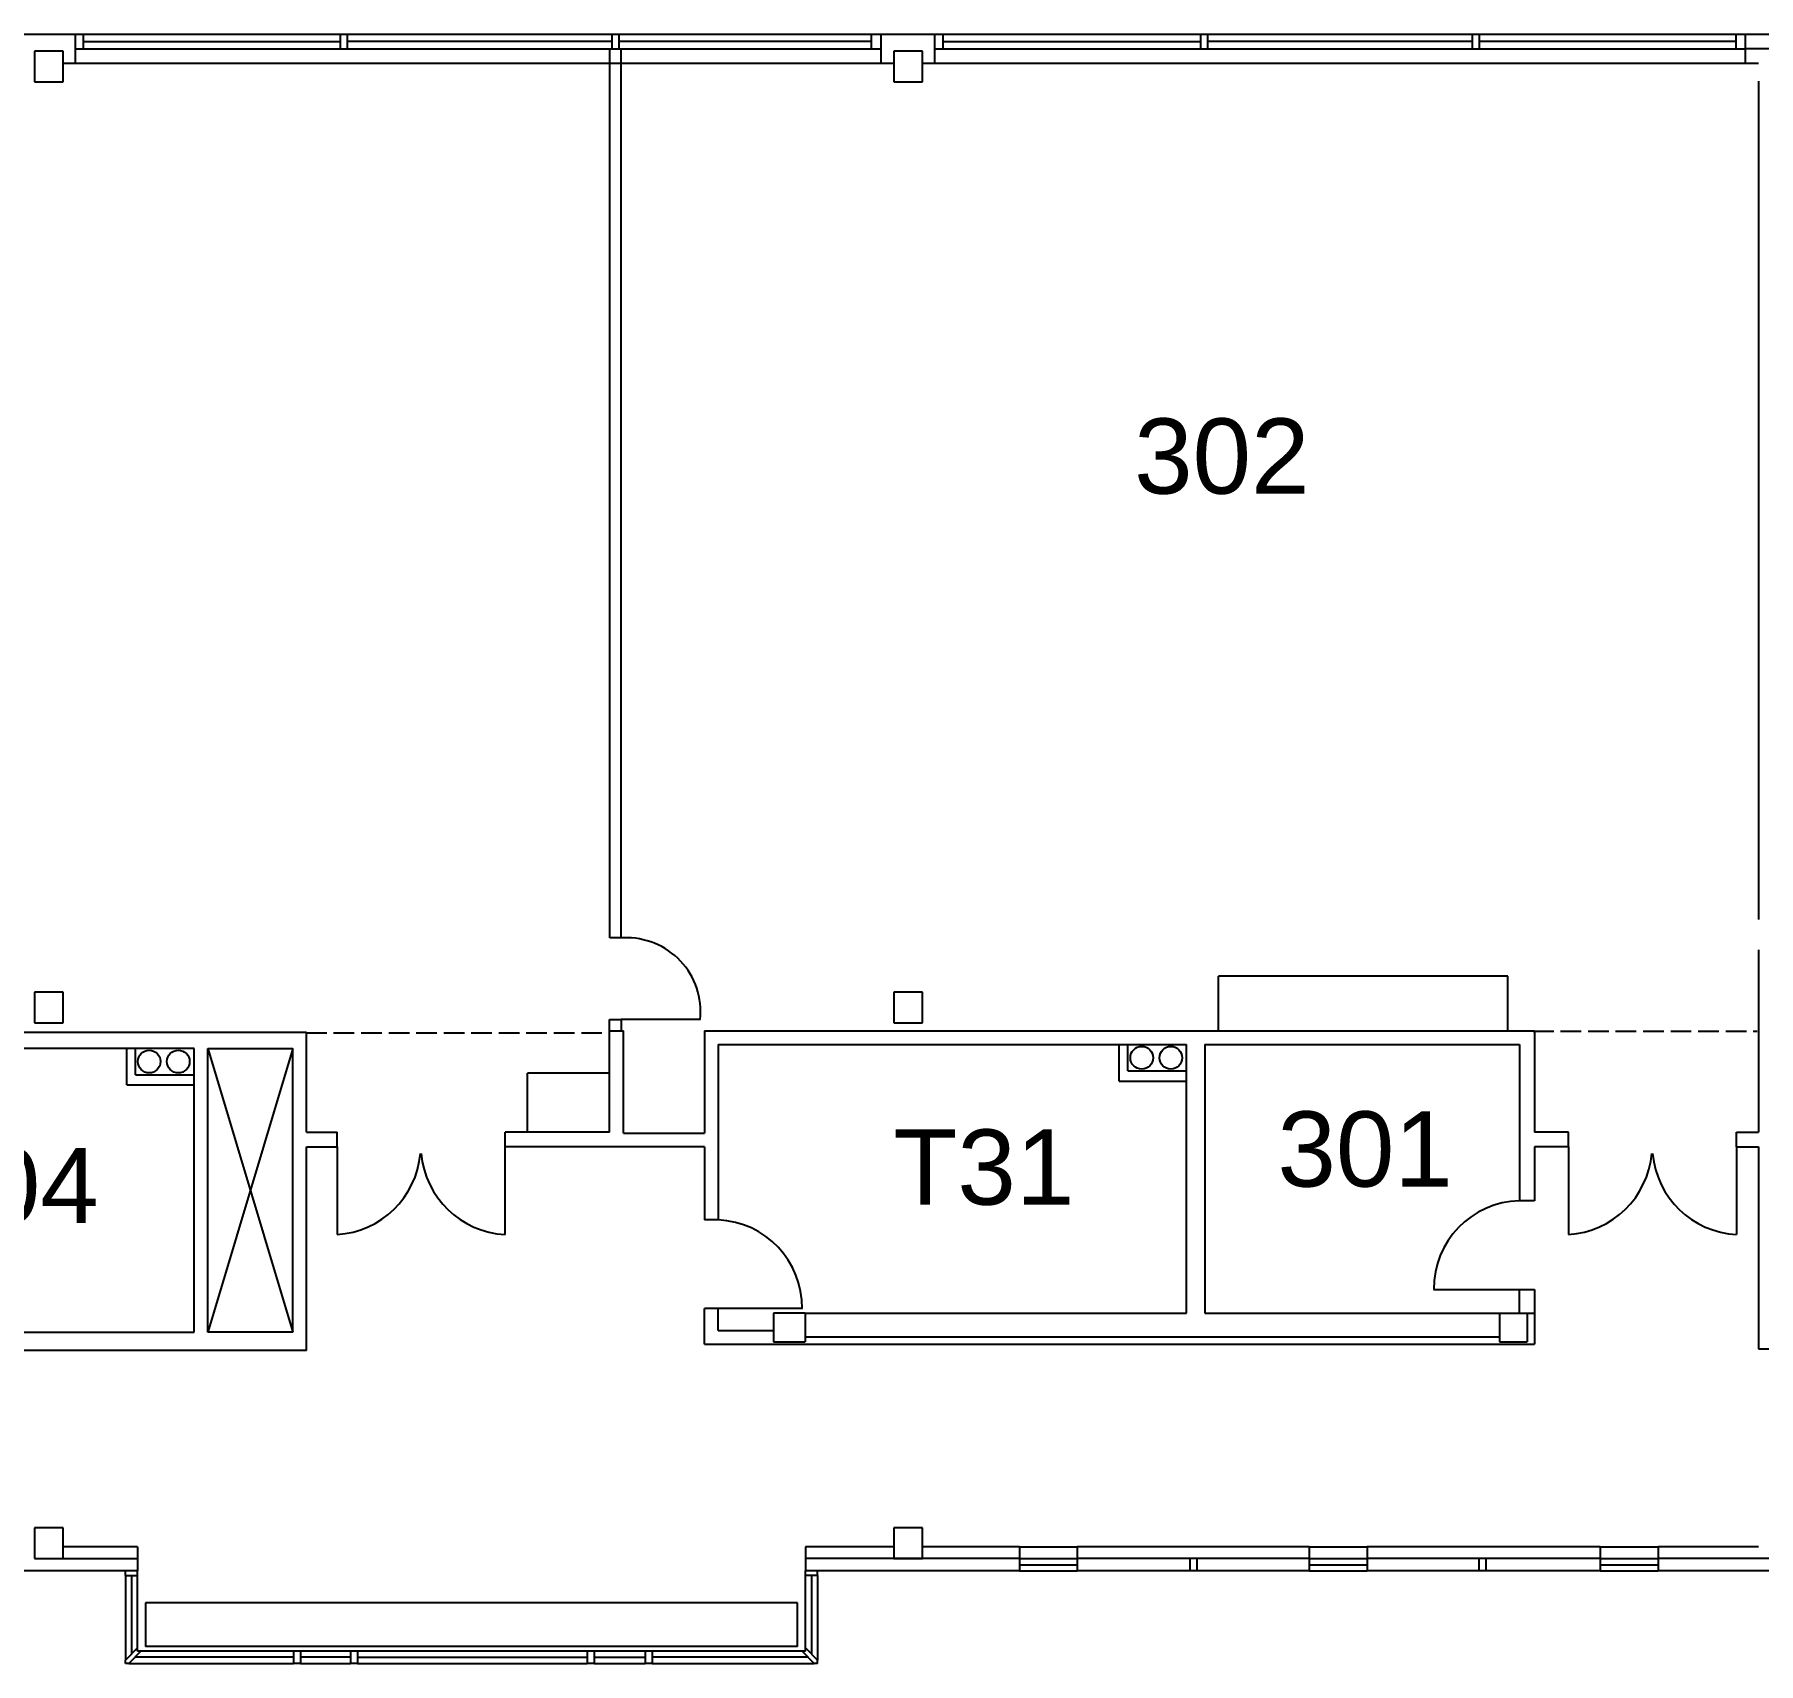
# Model space of a CAD drawing. Header units: inches. Extents: x -705 to 2732, y 2994 to 3679.
# Drawn here: x 1630 to 2351, y 2997 to 3679 of the extents above; entities that cross this region are included whole.
import ezdxf

# ---------------------------------------------------------------- set-up
doc = ezdxf.new("R2010")
doc.units = ezdxf.units.IN
doc.header["$LTSCALE"] = 96
doc.header["$MEASUREMENT"] = 0
doc.linetypes.add('HIDDEN', pattern=[0.12, 0.09, -0.03])
doc.layers.get('0').update_dxf_attribs({"linetype": 'CONTINUOUS'})
for name, color, linetype in [('A-DOOR', 4, 'CONTINUOUS'), ('A-FURN', 3, 'CONTINUOUS'), ('A-GLAZ', 3, 'CONTINUOUS'), ('A-PFLR-TEXT', 3, 'CONTINUOUS'), ('A-ROOF-OTLN', 6, 'CONTINUOUS'), ('A-WALL', 5, 'CONTINUOUS'), ('A-WALL-JAMB', 6, 'CONTINUOUS'), ('P-STRM-RFDR', 5, 'CONTINUOUS'), ('S-COLS', 6, 'CONTINUOUS')]:
    doc.layers.add(name, color=color, linetype=linetype)
doc.styles.get("Standard").update_dxf_attribs({"font": 'ARIAL.TTF'})

msp = doc.modelspace()

# ---------------------------------------------------------------- linework, layer by layer
for p, q in [((1737.75, 3254.52), (1702.21, 3135.77)), ((1702.21, 3254.52), (1737.75, 3135.77))]:
    msp.add_line(p, q)
at = {"layer": 'A-DOOR'}
for p, q in [((1908.46, 3266.6), (1875.24, 3266.6)), ((1756.37, 3213.27), (1756.37, 3176.61)), ((1826.65, 3176.59), (1826.65, 3213.27)), ((2271.84, 3213.27), (2271.84, 3176.61)), ((2342.11, 3213.27), (2342.11, 3176.59)), ((2215.23, 3153.59), (2251.26, 3153.59)), ((1951.17, 3145.6), (1915.88, 3145.6))]:
    msp.add_line(p, q, dxfattribs=at)
for centre, radius, start, end in [((1877.45, 3269.78), 31.04, 354.11683, 92.28866), ((1754.06, 3213.79), 37.26, 273.5359, 354.91835), ((1828.63, 3213.8), 37.26, 185.08906, 266.97022), ((2269.53, 3213.79), 37.26, 273.5359, 354.91835), ((2344.09, 3213.8), 37.26, 185.08906, 266.97022), ((2252.17, 3153.96), 36.78, 91.41249, 180.5809), ((1914.18, 3145.96), 36.82, 359.44575, 87.37784)]:
    msp.add_arc(centre, radius, start, end, dxfattribs=at)
at = {"layer": 'A-FURN'}
for p, q in [((2125.27, 3261.89), (2125.27, 3284.78)), ((2246.42, 3284.78), (2125.27, 3284.78)), ((2246.42, 3261.89), (2246.42, 3284.78)), ((1836.04, 3219.48), (1836.04, 3244.18)), ((1870.4, 3244.18), (1836.04, 3244.18)), ((1949.09, 3022.45), (1676.06, 3022.45)), ((1676.06, 3022.45), (1676.06, 3004.2)), ((1949.09, 3004.2), (1949.09, 3022.45)), ((1949.09, 3004.2), (1676.06, 3004.2))]:
    msp.add_line(p, q, dxfattribs=at)
at = {"layer": 'A-GLAZ'}
for p, q in [((1757.72, 3678.94), (1650.05, 3678.94)), ((1650.05, 3675.94), (1757.72, 3675.94)), ((1871.32, 3678.94), (1760.61, 3678.94)), ((1871.32, 3675.94), (1760.61, 3675.94)), ((1979.9, 3678.94), (1874.21, 3678.94)), ((1979.9, 3675.94), (1874.21, 3675.94)), ((2117.91, 3678.94), (2009.81, 3678.94)), ((2009.81, 3675.94), (2117.91, 3675.94)), ((2231.66, 3678.94), (2120.8, 3678.94)), ((2231.66, 3675.94), (2120.8, 3675.94)), ((2341.89, 3678.94), (2234.56, 3678.94)), ((2341.89, 3675.94), (2234.56, 3675.94)), ((1650.05, 3672.93), (1757.72, 3672.93)), ((1760.61, 3672.93), (1871.32, 3672.93)), ((1874.21, 3672.93), (1979.9, 3672.93)), ((2009.81, 3672.93), (2117.91, 3672.93)), ((2120.8, 3672.93), (2231.66, 3672.93)), ((2234.56, 3672.93), (2341.89, 3672.93)), ((2041.9, 3040.96), (2066.17, 3040.96)), ((2163.25, 3040.96), (2187.52, 3040.96)), ((2284.99, 3040.96), (2309.26, 3040.96)), ((1667.78, 3033.88), (1667.78, 2998.4)), ((1670.3, 3033.88), (1670.3, 3000.99)), ((1672.82, 3003.59), (1672.82, 3033.88)), ((1952.33, 3003.59), (1952.33, 3033.88)), ((1954.85, 3033.88), (1954.85, 3000.99)), ((1957.37, 3033.88), (1957.37, 2998.4)), ((2066.17, 3038.19), (2041.9, 3038.19)), ((2041.9, 3035.87), (2066.17, 3035.87)), ((2187.52, 3038.19), (2163.25, 3038.19)), ((2163.25, 3035.87), (2187.52, 3035.87)), ((2309.26, 3038.19), (2284.99, 3038.19)), ((2284.99, 3035.87), (2309.26, 3035.87)), ((1738.12, 3002.21), (1674.17, 3002.21)), ((1761.9, 3002.21), (1741.01, 3002.21)), ((1861, 3002.21), (1764.79, 3002.21)), ((1885.34, 3002.21), (1863.89, 3002.21)), ((1950.98, 3002.21), (1888.24, 3002.21)), ((1669.12, 2997.02), (1738.12, 2997.02)), ((1738.12, 2999.61), (1671.64, 2999.61)), ((1761.9, 2999.61), (1741.01, 2999.61)), ((1741.01, 2997.02), (1761.9, 2997.02)), ((1764.79, 2999.61), (1861, 2999.61)), ((1764.79, 2997.02), (1861, 2997.02)), ((1863.89, 2999.61), (1885.34, 2999.61)), ((1863.89, 2997.02), (1885.34, 2997.02)), ((1953.51, 2999.61), (1888.24, 2999.61)), ((1888.24, 2997.02), (1956.03, 2997.02))]:
    msp.add_line(p, q, dxfattribs=at)
at = {"layer": 'A-ROOF-OTLN'}
for p, q in [((1989.39, 3666.75), (1641.68, 3666.75)), ((2351.31, 3666.75), (2001.44, 3666.75)), ((2041.9, 3045.86), (2066.17, 3045.86)), ((2163.25, 3045.86), (2187.52, 3045.86)), ((2284.99, 3045.86), (2309.26, 3045.86))]:
    msp.add_line(p, q, dxfattribs=at)
at = {"layer": 'A-ROOF-OTLN', "linetype": 'HIDDEN'}
for p, q in [((1743.36, 3260.99), (1870.07, 3260.99)), ((2256.95, 3261.67), (2350.76, 3261.67))]:
    msp.add_line(p, q, dxfattribs=at)
at = {"layer": 'A-WALL'}
for p, q in [((1646.63, 3678.94), (1624.1, 3678.94)), ((1646.63, 3678.94), (1646.63, 3666.75)), ((1983.86, 3678.94), (1983.86, 3666.75)), ((2006.39, 3678.94), (1983.86, 3678.94)), ((2006.39, 3678.94), (2006.39, 3666.75)), ((2618.55, 3678.94), (2345.67, 3678.94)), ((2345.67, 3678.94), (2345.67, 3666.75)), ((1870.42, 3300.79), (1870.42, 3672.93)), ((1875.24, 3300.79), (1875.24, 3672.93)), ((2614.39, 3672.93), (2345.67, 3672.93)), ((2351.31, 3659.37), (2351.31, 3308.4)), ((1876.2, 3300.79), (1870.42, 3300.79)), ((2351.31, 3295.76), (2351.31, 3219.48)), ((1870.4, 3219.48), (1870.4, 3266.6)), ((1870.4, 3266.6), (1875.24, 3266.6)), ((1875.24, 3266.6), (1875.24, 3261.89)), ((1743.54, 3261.1), (1514.44, 3261.1)), ((1743.54, 3219.48), (1743.54, 3261.1)), ((1870.42, 3261.89), (1876.19, 3261.89)), ((1876.19, 3219.03), (1876.19, 3261.89)), ((1910.09, 3261.89), (1910.09, 3219.03)), ((1910.09, 3261.89), (2257.48, 3261.89)), ((1915.88, 3256.13), (2111.88, 3256.13)), ((1915.88, 3256.13), (1915.88, 3182.74)), ((2083.7, 3240.84), (2083.7, 3256.13)), ((2087.38, 3245.08), (2087.38, 3256.13)), ((2111.88, 3143.67), (2111.88, 3256.13)), ((2119.59, 3256.13), (2119.59, 3143.67)), ((2119.59, 3256.13), (2251.26, 3256.13)), ((2251.26, 3256.13), (2251.26, 3190.58)), ((2257.48, 3261.89), (2257.48, 3219.48)), ((1696.42, 3254.52), (1520.22, 3254.52)), ((1668.24, 3239.23), (1668.24, 3254.52)), ((1671.92, 3243.48), (1671.92, 3254.52)), ((1696.42, 3135.77), (1696.42, 3254.52)), ((1702.21, 3135.77), (1702.21, 3254.52)), ((1702.21, 3254.52), (1737.75, 3254.52)), ((1737.75, 3135.77), (1737.75, 3254.52)), ((1671.92, 3243.48), (1696.42, 3243.48)), ((2083.7, 3240.84), (2111.88, 3240.84)), ((2087.38, 3245.08), (2111.88, 3245.08)), ((1668.24, 3239.23), (1696.42, 3239.23)), ((1743.53, 3219.48), (1756.37, 3219.48)), ((1756.37, 3213.27), (1756.37, 3219.48)), ((1870.4, 3219.48), (1826.65, 3219.48)), ((1826.65, 3213.27), (1826.65, 3219.48)), ((1876.19, 3219.03), (1910.09, 3219.03)), ((2271.84, 3219.48), (2257.48, 3219.48)), ((2271.84, 3213.27), (2271.84, 3219.48)), ((2342.11, 3219.48), (2351.31, 3219.48)), ((2342.11, 3213.27), (2342.11, 3219.48)), ((1743.54, 3128.05), (1743.54, 3213.27)), ((1743.54, 3213.27), (1756.37, 3213.27)), ((1910.09, 3213.27), (1826.65, 3213.27)), ((1910.09, 3213.27), (1910.09, 3182.74)), ((2257.48, 3213.27), (2257.48, 3190.73)), ((2271.84, 3213.27), (2257.48, 3213.27)), ((2342.11, 3213.27), (2351.31, 3213.27)), ((2351.31, 3213.27), (2351.31, 3128.8)), ((2257.48, 3190.73), (2251.26, 3190.73)), ((1915.88, 3182.74), (1910.09, 3182.74)), ((2251.26, 3143.67), (2251.26, 3153.59)), ((2251.26, 3153.59), (2257.48, 3153.59)), ((2257.48, 3153.59), (2257.48, 3130.64)), ((1910.09, 3130.64), (1910.09, 3145.6)), ((1915.88, 3145.6), (1910.09, 3145.6)), ((1915.88, 3136.41), (1915.88, 3145.6)), ((1952.29, 3143.67), (2111.88, 3143.67)), ((2119.59, 3143.67), (2242.95, 3143.67)), ((2254.48, 3143.67), (2257.48, 3143.67)), ((1564.57, 3135.77), (1696.42, 3135.77)), ((1737.75, 3135.77), (1702.21, 3135.77)), ((1915.88, 3136.41), (1938.97, 3136.41)), ((1952.29, 3133.76), (2242.95, 3133.76)), ((1743.54, 3128.05), (1564.57, 3128.05)), ((1910.09, 3130.64), (2257.48, 3130.64)), ((2351.31, 3128.8), (2460.62, 3128.8)), ((1672.82, 3045.86), (1641.68, 3045.86)), ((1672.82, 3045.86), (1672.82, 3035.87)), ((1989.39, 3045.86), (1952.33, 3045.86)), ((1952.33, 3045.86), (1952.33, 3035.87)), ((2041.9, 3045.86), (2001.44, 3045.86)), ((2041.9, 3045.86), (2041.9, 3035.87)), ((2066.17, 3045.86), (2066.17, 3035.87)), ((2163.25, 3045.86), (2066.17, 3045.86)), ((2163.25, 3045.86), (2163.25, 3035.87)), ((2187.52, 3045.86), (2187.52, 3035.87)), ((2284.99, 3045.86), (2187.52, 3045.86)), ((2284.99, 3045.86), (2284.99, 3035.87)), ((2309.26, 3045.86), (2309.26, 3035.87)), ((2351.31, 3045.86), (2309.26, 3045.86)), ((1641.68, 3040.96), (1672.82, 3040.96)), ((2041.9, 3040.96), (1952.33, 3040.96)), ((2163.25, 3040.96), (2066.17, 3040.96)), ((2113.28, 3040.96), (2113.28, 3035.87)), ((2116.17, 3040.96), (2116.17, 3035.87)), ((2284.99, 3040.96), (2187.52, 3040.96)), ((2234.3, 3040.96), (2234.3, 3035.87)), ((2237.19, 3040.96), (2237.19, 3035.87)), ((2404.53, 3040.96), (2309.26, 3040.96)), ((1672.82, 3035.87), (1587.41, 3035.87)), ((2041.9, 3035.87), (1952.33, 3035.87)), ((2163.25, 3035.87), (2066.17, 3035.87)), ((2284.99, 3035.87), (2187.52, 3035.87)), ((2404.53, 3035.87), (2309.26, 3035.87))]:
    msp.add_line(p, q, dxfattribs=at)
at = {"layer": 'A-WALL-JAMB'}
for p, q in [((1650.05, 3678.94), (1646.63, 3678.94)), ((1650.05, 3678.94), (1650.05, 3672.93)), ((1757.72, 3672.93), (1757.72, 3678.94)), ((1760.61, 3678.94), (1757.72, 3678.94)), ((1760.61, 3672.93), (1760.61, 3678.94)), ((1871.32, 3678.94), (1871.32, 3672.93)), ((1874.21, 3678.94), (1871.32, 3678.94)), ((1874.21, 3678.94), (1874.21, 3672.93)), ((1979.9, 3678.94), (1979.9, 3672.93)), ((1983.86, 3678.94), (1979.9, 3678.94)), ((2009.81, 3678.94), (2006.39, 3678.94)), ((2009.81, 3678.94), (2009.81, 3672.93)), ((2117.91, 3672.93), (2117.91, 3678.94)), ((2120.8, 3678.94), (2117.91, 3678.94)), ((2120.8, 3672.93), (2120.8, 3678.94)), ((2231.66, 3672.93), (2231.66, 3678.94)), ((2234.56, 3678.94), (2231.66, 3678.94)), ((2234.56, 3672.93), (2234.56, 3678.94)), ((2341.89, 3678.94), (2341.89, 3672.93)), ((2345.67, 3678.94), (2341.89, 3678.94)), ((1646.63, 3672.93), (1650.05, 3672.93)), ((1757.72, 3672.93), (1760.61, 3672.93)), ((1871.32, 3672.93), (1874.21, 3672.93)), ((1979.9, 3672.93), (1983.86, 3672.93)), ((2006.39, 3672.93), (2009.81, 3672.93)), ((2117.91, 3672.93), (2120.8, 3672.93)), ((2231.66, 3672.93), (2234.56, 3672.93)), ((2341.89, 3672.93), (2345.67, 3672.93)), ((2242.95, 3143.67), (2254.48, 3143.67)), ((1667.78, 3033.88), (1667.78, 3035.87)), ((1667.78, 3033.88), (1672.82, 3033.88)), ((1672.82, 3033.88), (1672.82, 3035.87)), ((1952.33, 3033.88), (1952.33, 3035.87)), ((1957.37, 3033.88), (1952.33, 3033.88)), ((1957.37, 3033.88), (1957.37, 3035.87)), ((1672.82, 3003.59), (1667.78, 2998.4)), ((1674.17, 3002.21), (1669.12, 2997.02)), ((1672.82, 3002.21), (1672.82, 3003.59)), ((1674.17, 3002.21), (1672.82, 3002.21)), ((1741.01, 3002.21), (1738.12, 3002.21)), ((1738.12, 3002.21), (1738.12, 2997.02)), ((1741.01, 3002.21), (1741.01, 2997.02)), ((1761.9, 3002.21), (1761.9, 2997.02)), ((1764.79, 3002.21), (1761.9, 3002.21)), ((1764.79, 3002.21), (1764.79, 2997.02)), ((1863.89, 3002.21), (1861, 3002.21)), ((1861, 3002.21), (1861, 2997.02)), ((1863.89, 3002.21), (1863.89, 2997.02)), ((1888.24, 3002.21), (1885.34, 3002.21)), ((1885.34, 3002.21), (1885.34, 2997.02)), ((1888.24, 3002.21), (1888.24, 2997.02)), ((1950.98, 3002.21), (1956.03, 2997.02)), ((1952.33, 3002.21), (1950.98, 3002.21)), ((1952.33, 3003.59), (1957.37, 2998.4)), ((1952.33, 3002.21), (1952.33, 3003.59)), ((1667.78, 2997.02), (1667.78, 2998.4)), ((1669.12, 2997.02), (1667.78, 2997.02)), ((1741.01, 2997.02), (1738.12, 2997.02)), ((1764.79, 2997.02), (1761.9, 2997.02)), ((1863.89, 2997.02), (1861, 2997.02)), ((1888.24, 2997.02), (1885.34, 2997.02)), ((1957.37, 2997.02), (1956.03, 2997.02)), ((1957.37, 2997.02), (1957.37, 2998.4))]:
    msp.add_line(p, q, dxfattribs=at)
at = {"layer": 'P-STRM-RFDR'}
for centre in [(2093.13, 3250.6), (2105.31, 3250.6), (1677.67, 3249), (1689.85, 3249)]:
    msp.add_circle(centre, 4.75, dxfattribs=at)
at = {"layer": 'S-COLS'}
for p, q in [((1641.65, 3671.98), (1629.66, 3671.98)), ((1629.66, 3671.98), (1629.66, 3659.15)), ((1641.65, 3659.15), (1641.65, 3671.98)), ((2001.41, 3671.98), (1989.42, 3671.98)), ((1989.42, 3671.98), (1989.42, 3659.15)), ((2001.41, 3659.15), (2001.41, 3671.98)), ((1629.66, 3659.15), (1641.65, 3659.15)), ((1989.42, 3659.15), (2001.41, 3659.15)), ((1641.65, 3277.98), (1629.66, 3277.98)), ((1629.66, 3277.98), (1629.66, 3265.15)), ((1641.65, 3265.15), (1641.65, 3277.98)), ((2001.41, 3277.98), (1989.42, 3277.98)), ((1989.42, 3277.98), (1989.42, 3265.15)), ((2001.41, 3265.15), (2001.41, 3277.98)), ((1629.66, 3265.15), (1641.65, 3265.15)), ((1989.42, 3265.15), (2001.41, 3265.15)), ((1938.97, 3143.67), (1938.97, 3131.69)), ((1952.29, 3143.67), (1938.97, 3143.67)), ((1952.29, 3143.67), (1952.29, 3131.69)), ((2242.95, 3143.67), (2242.95, 3131.69)), ((2254.48, 3143.67), (2254.48, 3131.69)), ((1938.97, 3131.69), (1952.29, 3131.69)), ((2242.95, 3131.69), (2254.48, 3131.69)), ((1641.65, 3053.78), (1629.66, 3053.78)), ((1629.66, 3053.78), (1629.66, 3040.96)), ((1641.65, 3040.96), (1641.65, 3053.78)), ((2001.41, 3053.78), (1989.42, 3053.78)), ((1989.42, 3053.78), (1989.42, 3040.96)), ((2001.41, 3040.96), (2001.41, 3053.78)), ((1629.66, 3040.96), (1641.65, 3040.96)), ((1989.42, 3040.96), (2001.41, 3040.96))]:
    msp.add_line(p, q, dxfattribs=at)

# ---------------------------------------------------------------- texts
at = {"layer": 'A-PFLR-TEXT'}
for s, p in [('302', (2089.96, 3486.72)), ('301', (2149.94, 3196.64)), ('T31', (1989.09, 3189.08)), ('304', (1583.15, 3181.36))]:
    msp.add_text(s, height=31.5, dxfattribs=at).set_placement(p)

doc.saveas('drawing.dxf')
